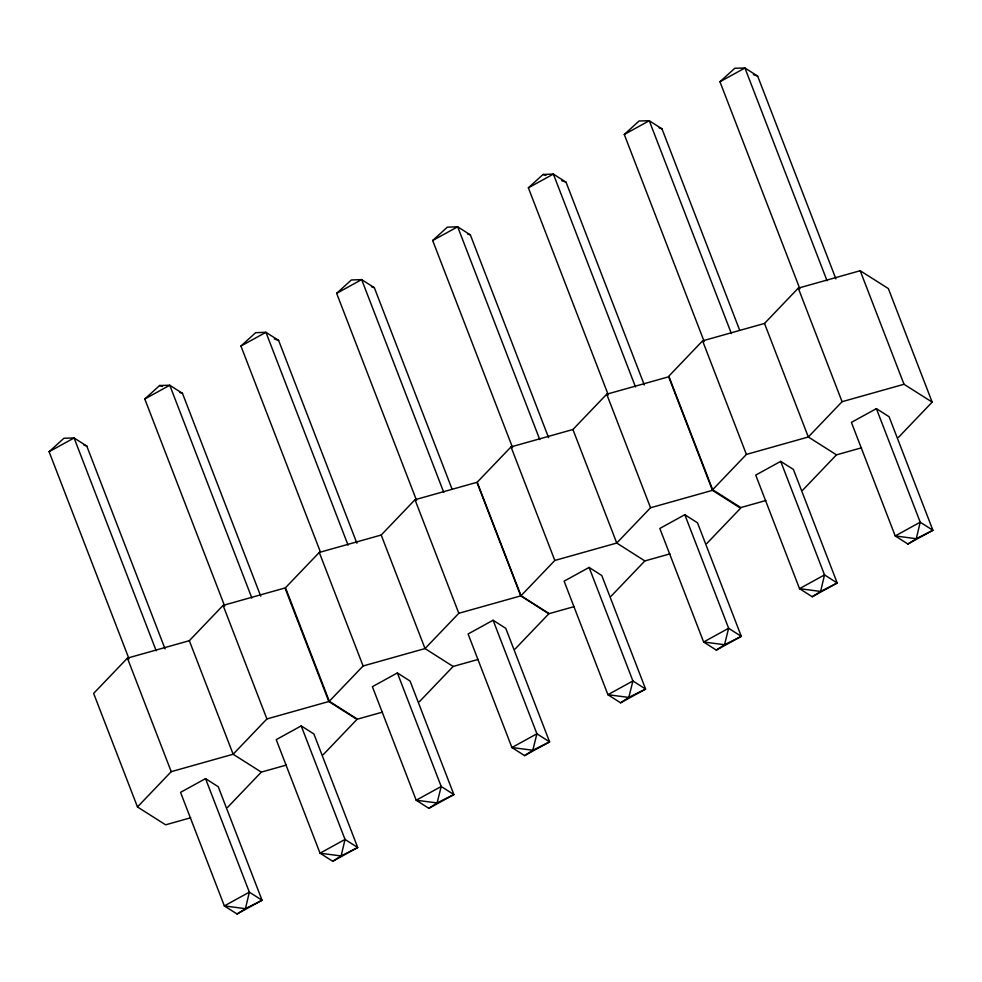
<?xml version="1.0" encoding="UTF-8"?>
<svg xmlns="http://www.w3.org/2000/svg" width="982" height="982" viewBox="0 0 982 982"><rect width="100%" height="100%" fill="white"/><g stroke="black" fill="none" stroke-linecap="round" stroke-linejoin="round"><path stroke-width="1.47" d="M323.225 754.679L356.982 719.389L328.823 701.516L285.013 587.972L223.086 605.403L189.33 640.694L127.415 658.124L93.646 693.415L137.468 806.958L165.627 824.819L190.692 817.773M515.059 649.053L548.852 613.762L520.73 595.878L476.921 482.322L415.005 499.728L381.2 535.03L319.285 552.436L285.492 587.727L329.301 701.271L357.436 719.155L382.489 712.11M137.468 806.958L171.224 771.668L233.139 754.237L266.908 718.947L328.823 701.516M706.782 543.525L740.575 508.234L712.453 490.349L668.644 376.806L606.716 394.212L572.923 429.502L511.008 446.908L477.215 482.199L521.025 595.743L549.147 613.64L574.212 606.594M227.542 807.4L261.31 772.11L286.363 765.052M329.301 701.271L363.107 665.98L425.022 648.574L458.815 613.284L520.73 595.878M898.407 437.432L932.163 402.129L888.354 288.585L860.195 270.725L798.268 288.143L764.512 323.446L702.584 340.864L668.828 376.155L712.637 489.711L740.809 507.571L765.862 500.525M419.351 701.749L453.144 666.459L478.209 659.413M521.025 595.743L554.818 560.452L616.745 543.046L650.538 507.755L712.453 490.349M712.637 489.711L746.406 454.421L808.321 436.99L842.077 401.699L904.005 384.269L932.163 402.129M611.074 596.234L644.867 560.931L669.92 553.885M802.724 490.153L836.48 454.85L861.545 447.804M129.01 658.812L49.1 451.72L63.916 438.242L74.092 437.972L86.784 446.061L165.05 648.881M224.694 606.103L144.784 398.999L159.6 385.521L169.763 385.251L182.468 393.34L260.721 596.16M320.304 551.712L240.946 346.045L255.627 332.689L265.938 332.297L278.618 340.41L356.883 543.218M416.564 500.439L336.654 293.348L351.335 279.98L361.658 279.6L374.338 287.701L452.039 489.085M512.579 447.62L432.669 240.516L447.35 227.161L457.661 226.781L470.341 234.882L548.607 437.69M608.288 394.924L528.377 187.82L543.058 174.465L553.369 174.084L566.049 182.186L644.315 384.993M704.192 341.564L624.282 134.473L639.098 120.982L649.262 120.725L661.966 128.814L739.667 330.197M799.876 288.843L719.953 81.751L734.782 68.274L744.945 68.004L757.65 76.093L835.903 278.913M428.876 808.333L437.1 802.932L453.88 794.585L410.059 681.042L397.379 672.94L372.387 686.688L416.196 800.232L428.876 808.333L453.88 794.585L441.2 786.484L397.379 672.94M524.597 755.637L532.809 750.236L549.589 741.889L505.779 628.345L493.099 620.243L468.095 633.979L511.917 747.535L524.597 755.637L549.589 741.889L536.909 733.787L493.099 620.243M620.599 702.817L628.811 697.416L645.604 689.069L601.782 575.526L589.102 567.424L564.11 581.16L607.919 694.704L620.599 702.817L645.604 689.069L632.911 680.968L589.102 567.424M716.308 650.109L724.532 644.72L741.312 636.373L697.502 522.817L684.81 514.715L659.818 528.463L703.628 642.007L716.308 650.109L741.312 636.373L728.632 628.271L684.81 514.715M237.055 913.997L245.439 908.681L262.047 900.249L218.225 786.705L205.533 778.616L180.541 792.364L224.35 905.907L237.055 913.997L262.047 900.249L249.342 892.159L205.533 778.616M332.738 861.275L341.122 855.96L357.718 847.527L313.909 733.984L301.216 725.894L276.224 739.642L320.034 853.186L332.738 861.275L357.718 847.527L345.026 839.438L301.216 725.894M812.237 596.749L820.621 591.434L837.216 583.001L793.407 469.457L780.715 461.356L755.723 475.104L799.532 588.66L812.237 596.749L837.216 583.001L824.524 574.9L780.715 461.356M907.908 544.028L916.292 538.713L932.9 530.28L889.091 416.736L876.386 408.635L851.406 422.383L895.216 535.939L907.908 544.028L932.9 530.28L920.208 522.191L876.386 408.635M624.282 134.473L649.262 120.725L731.381 333.536M719.953 81.751L744.945 68.004L827.065 280.815M144.784 398.999L169.763 385.251L251.883 598.063M49.1 451.72L74.092 437.972L156.199 650.784M240.946 346.045L265.938 332.297L348.058 545.108M336.654 293.348L361.658 279.6L443.766 492.412M432.669 240.516L457.661 226.781L539.781 439.592M528.377 187.82L553.369 174.084L635.489 386.896M543.058 174.465L545.931 175.422M561.741 180.737L566.049 182.186M467.469 233.912L470.341 234.882M371.466 286.744L374.338 287.701M274.309 338.962L278.618 340.41M753.354 74.632L757.65 76.093M659.106 127.832L661.966 128.814M159.6 385.521L162.46 386.503M179.608 392.37L182.468 393.34M83.924 445.092L86.784 446.061M836.48 454.85L808.321 436.99L764.512 323.446M261.31 772.11L233.139 754.237L189.33 640.694M644.867 560.931L616.745 543.046L572.923 429.502M453.144 666.459L425.022 648.574L381.2 535.03M860.195 270.725L904.005 384.269M798.268 288.143L842.077 401.699M702.584 340.864L746.406 454.421M606.716 394.212L650.538 507.755M511.008 446.908L554.818 560.452M415.005 499.728L458.815 613.284M319.285 552.436L363.107 665.98M223.086 605.403L266.908 718.947M127.415 658.124L171.224 771.668M249.342 892.159L245.439 908.681L224.35 905.907L249.342 892.159M345.026 839.438L341.122 855.96L320.034 853.186L345.026 839.438M824.524 574.9L820.621 591.434L799.532 588.66L824.524 574.9M920.208 522.191L916.292 538.713L895.216 535.939L920.208 522.191M441.2 786.484L437.1 802.932L416.196 800.232L441.2 786.484M536.909 733.787L532.809 750.236L511.917 747.535L536.909 733.787M632.911 680.968L628.811 697.416L607.919 694.704L632.911 680.968M728.632 628.271L724.532 644.72L703.628 642.007L728.632 628.271"/></g></svg>
